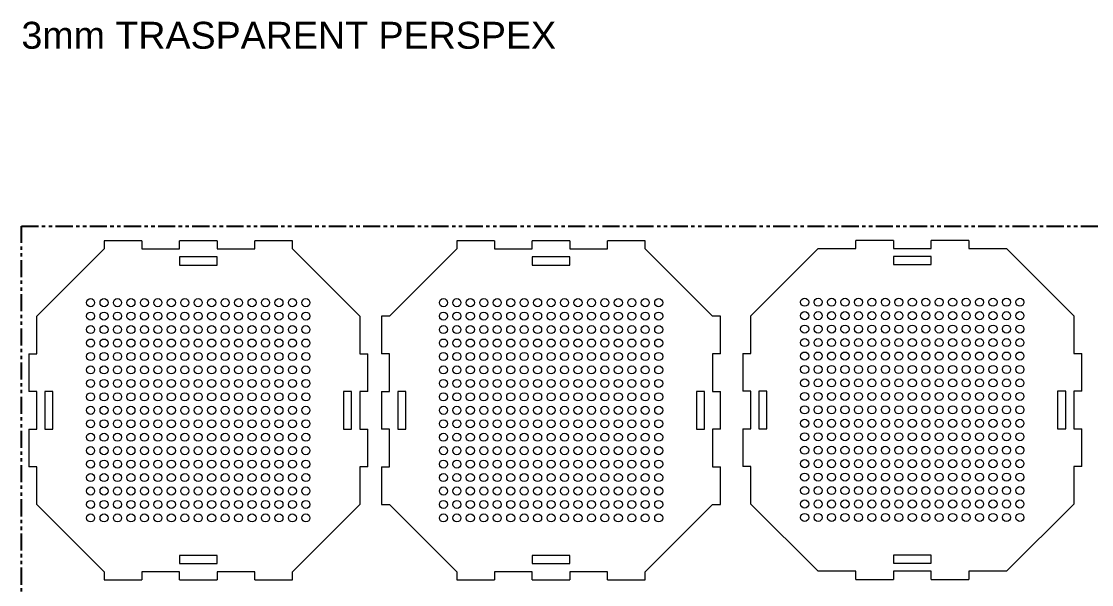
# Model space of a CAD drawing. Header units: millimetres. Extents: x -7 to 2412, y -1919 to -35.
# Drawn here: x -6.6 to 391.1, y -243.9 to -34.5 of the extents above; entities that cross this region are included whole.
import ezdxf

# ---------------------------------------------------------------- set-up
doc = ezdxf.new("R2010")
doc.units = ezdxf.units.MM
doc.linetypes.add('PHANTOM', pattern=[12.7, 6.35, -1.27, 1.27, -1.27, 1.27, -1.27])
doc.layers.add('Network', color=7, linetype='PHANTOM')
doc.layers.add('Outer Shell', color=10, linetype='Continuous')
doc.styles.get("Standard").update_dxf_attribs({"font": 'arial.ttf'})

msp = doc.modelspace()

# ---------------------------------------------------------------- linework, layer by layer
at = {"layer": 'Network'}
msp.add_lwpolyline([(-6.61, -110.6), (693.39, -110.6), (693.39, -510.61), (-6.61, -510.61)], close=True, dxfattribs=at)
at = {"layer": 'Outer Shell', "linetype": 'Continuous', "lineweight": 15}
for p, q in [((-0.9, -144.1), (24.1, -119.1)), ((24.1, -116.1), (24.1, -119.1)), ((38.1, -116.1), (24.1, -116.1)), ((38.1, -116.1), (38.1, -119.1)), ((38.1, -119.1), (52.1, -119.1)), ((52.1, -119.1), (52.1, -116.1)), ((66.1, -116.1), (52.1, -116.1)), ((66.1, -116.1), (66.1, -119.1)), ((66.1, -119.1), (80.1, -119.1)), ((80.1, -119.1), (80.1, -116.1)), ((94.1, -116.1), (80.1, -116.1)), ((94.1, -119.1), (94.1, -116.1)), ((94.1, -119.1), (119.1, -144.1)), ((130.23, -144.1), (155.23, -119.1)), ((155.23, -116.1), (155.23, -119.1)), ((169.23, -116.1), (155.23, -116.1)), ((169.23, -116.1), (169.23, -119.1)), ((169.23, -119.1), (183.23, -119.1)), ((183.23, -119.1), (183.23, -116.1)), ((197.23, -116.1), (183.23, -116.1)), ((197.23, -116.1), (197.23, -119.1)), ((197.23, -119.1), (211.23, -119.1)), ((211.23, -119.1), (211.23, -116.1)), ((225.23, -116.1), (211.23, -116.1)), ((225.23, -119.1), (225.23, -116.1)), ((225.23, -119.1), (250.23, -144.1)), ((264.47, -143.93), (289.47, -118.93)), ((289.47, -118.93), (303.47, -118.93)), ((303.47, -118.93), (303.47, -115.93)), ((317.47, -115.93), (303.47, -115.93)), ((317.47, -115.93), (317.47, -118.93)), ((317.47, -118.93), (331.47, -118.93)), ((331.47, -118.93), (331.47, -115.93)), ((345.47, -115.93), (331.47, -115.93)), ((345.47, -115.93), (345.47, -118.93)), ((345.47, -118.93), (359.47, -118.93)), ((359.47, -118.93), (384.47, -143.93)), ((66.1, -122.1), (52.1, -122.1)), ((52.1, -122.1), (52.1, -125.1)), ((66.1, -125.1), (66.1, -122.1)), ((183.23, -122.1), (183.23, -125.1)), ((197.23, -122.1), (183.23, -122.1)), ((197.23, -125.1), (197.23, -122.1)), ((331.47, -121.93), (317.47, -121.93)), ((317.47, -121.93), (317.47, -124.93)), ((331.47, -124.93), (331.47, -121.93)), ((52.1, -125.1), (66.1, -125.1)), ((183.23, -125.1), (197.23, -125.1)), ((317.47, -124.93), (331.47, -124.93)), ((-0.9, -158.1), (-0.9, -144.1)), ((119.1, -144.1), (119.1, -158.1)), ((130.23, -144.1), (127.23, -144.1)), ((127.23, -144.1), (127.23, -158.1)), ((253.23, -144.1), (250.23, -144.1)), ((253.23, -158.1), (253.23, -144.1)), ((264.47, -157.93), (264.47, -143.93)), ((384.47, -143.93), (384.47, -157.93)), ((-3.9, -158.1), (-0.9, -158.1)), ((-3.9, -158.1), (-3.9, -172.1)), ((119.1, -158.1), (122.1, -158.1)), ((122.1, -172.1), (122.1, -158.1)), ((130.23, -158.1), (127.23, -158.1)), ((130.23, -172.1), (130.23, -158.1)), ((253.23, -158.1), (250.23, -158.1)), ((250.23, -158.1), (250.23, -172.1)), ((261.47, -157.93), (264.47, -157.93)), ((261.47, -157.93), (261.47, -171.93)), ((384.47, -157.93), (387.47, -157.93)), ((387.47, -171.93), (387.47, -157.93)), ((-0.9, -172.1), (-3.9, -172.1)), ((-0.9, -186.1), (-0.9, -172.1)), ((5.1, -172.1), (2.1, -172.1)), ((2.1, -172.1), (2.1, -186.1)), ((5.1, -186.1), (5.1, -172.1)), ((113.1, -172.1), (113.1, -186.1)), ((116.1, -172.1), (113.1, -172.1)), ((116.1, -186.1), (116.1, -172.1)), ((122.1, -172.1), (119.1, -172.1)), ((119.1, -172.1), (119.1, -186.1)), ((127.23, -172.1), (130.23, -172.1)), ((127.23, -172.1), (127.23, -186.1)), ((136.23, -172.1), (133.23, -172.1)), ((133.23, -172.1), (133.23, -186.1)), ((136.23, -186.1), (136.23, -172.1)), ((244.23, -172.1), (244.23, -186.1)), ((247.23, -172.1), (244.23, -172.1)), ((247.23, -186.1), (247.23, -172.1)), ((250.23, -172.1), (253.23, -172.1)), ((253.23, -186.1), (253.23, -172.1)), ((264.47, -171.93), (261.47, -171.93)), ((264.47, -185.93), (264.47, -171.93)), ((270.47, -171.93), (267.47, -171.93)), ((267.47, -171.93), (267.47, -185.93)), ((270.47, -185.93), (270.47, -171.93)), ((378.47, -171.93), (378.47, -185.93)), ((381.47, -171.93), (378.47, -171.93)), ((381.47, -185.93), (381.47, -171.93)), ((387.47, -171.93), (384.47, -171.93)), ((384.47, -171.93), (384.47, -185.93)), ((-3.9, -186.1), (-3.9, -200.1)), ((-3.9, -186.1), (-0.9, -186.1)), ((2.1, -186.1), (5.1, -186.1)), ((113.1, -186.1), (116.1, -186.1)), ((119.1, -186.1), (122.1, -186.1)), ((122.1, -200.1), (122.1, -186.1)), ((130.23, -186.1), (127.23, -186.1)), ((130.23, -200.1), (130.23, -186.1)), ((133.23, -186.1), (136.23, -186.1)), ((244.23, -186.1), (247.23, -186.1)), ((253.23, -186.1), (250.23, -186.1)), ((250.23, -186.1), (250.23, -200.1)), ((261.47, -185.93), (261.47, -199.93)), ((261.47, -185.93), (264.47, -185.93)), ((267.47, -185.93), (270.47, -185.93)), ((378.47, -185.93), (381.47, -185.93)), ((384.47, -185.93), (387.47, -185.93)), ((387.47, -199.93), (387.47, -185.93)), ((-0.9, -200.1), (-3.9, -200.1)), ((-0.9, -214.1), (-0.9, -200.1)), ((122.1, -200.1), (119.1, -200.1)), ((119.1, -200.1), (119.1, -214.1)), ((127.23, -200.1), (127.23, -214.1)), ((127.23, -200.1), (130.23, -200.1)), ((250.23, -200.1), (253.23, -200.1)), ((253.23, -214.1), (253.23, -200.1)), ((264.47, -199.93), (261.47, -199.93)), ((264.47, -213.93), (264.47, -199.93)), ((387.47, -199.93), (384.47, -199.93)), ((384.47, -199.93), (384.47, -213.93)), ((24.1, -239.1), (-0.9, -214.1)), ((119.1, -214.1), (94.1, -239.1)), ((127.23, -214.1), (130.23, -214.1)), ((155.23, -239.1), (130.23, -214.1)), ((250.23, -214.1), (225.23, -239.1)), ((250.23, -214.1), (253.23, -214.1)), ((289.47, -238.93), (264.47, -213.93)), ((384.47, -213.93), (359.47, -238.93)), ((66.1, -233.1), (52.1, -233.1)), ((52.1, -233.1), (52.1, -236.1)), ((66.1, -236.1), (66.1, -233.1)), ((183.23, -233.1), (183.23, -236.1)), ((197.23, -233.1), (183.23, -233.1)), ((197.23, -236.1), (197.23, -233.1)), ((331.47, -232.93), (317.47, -232.93)), ((317.47, -232.93), (317.47, -235.93)), ((331.47, -235.93), (331.47, -232.93)), ((52.1, -236.1), (66.1, -236.1)), ((183.23, -236.1), (197.23, -236.1)), ((317.47, -235.93), (331.47, -235.93)), ((24.1, -239.1), (24.1, -242.1)), ((24.1, -242.1), (38.1, -242.1)), ((52.1, -239.1), (38.1, -239.1)), ((38.1, -239.1), (38.1, -242.1)), ((52.1, -242.1), (52.1, -239.1)), ((52.1, -242.1), (66.1, -242.1)), ((80.1, -239.1), (66.1, -239.1)), ((66.1, -239.1), (66.1, -242.1)), ((80.1, -242.1), (80.1, -239.1)), ((80.1, -242.1), (94.1, -242.1)), ((94.1, -242.1), (94.1, -239.1)), ((155.23, -239.1), (155.23, -242.1)), ((155.23, -242.1), (169.23, -242.1)), ((183.23, -239.1), (169.23, -239.1)), ((169.23, -239.1), (169.23, -242.1)), ((183.23, -242.1), (183.23, -239.1)), ((183.23, -242.1), (197.23, -242.1)), ((211.23, -239.1), (197.23, -239.1)), ((197.23, -239.1), (197.23, -242.1)), ((211.23, -242.1), (211.23, -239.1)), ((211.23, -242.1), (225.23, -242.1)), ((225.23, -242.1), (225.23, -239.1)), ((303.47, -238.93), (289.47, -238.93)), ((303.47, -241.93), (303.47, -238.93)), ((303.47, -241.93), (317.47, -241.93)), ((331.47, -238.93), (317.47, -238.93)), ((317.47, -238.93), (317.47, -241.93)), ((331.47, -241.93), (331.47, -238.93)), ((331.47, -241.93), (345.47, -241.93)), ((359.47, -238.93), (345.47, -238.93)), ((345.47, -238.93), (345.47, -241.93))]:
    msp.add_line(p, q, dxfattribs=at)
for centre in [(19.1, -139.1), (24.1, -139.1), (29.1, -139.1), (34.1, -139.1), (39.1, -139.1), (44.1, -139.1), (49.1, -139.1), (54.1, -139.1), (59.1, -139.1), (64.1, -139.1), (69.1, -139.1), (74.1, -139.1), (79.1, -139.1), (84.1, -139.1), (89.1, -139.1), (94.1, -139.1), (99.1, -139.1), (150.23, -139.1), (155.23, -139.1), (160.23, -139.1), (165.23, -139.1), (170.23, -139.1), (175.23, -139.1), (180.23, -139.1), (185.23, -139.1), (190.23, -139.1), (195.23, -139.1), (200.23, -139.1), (205.23, -139.1), (210.23, -139.1), (215.23, -139.1), (220.23, -139.1), (225.23, -139.1), (230.23, -139.1), (284.47, -138.93), (289.47, -138.93), (294.47, -138.93), (299.47, -138.93), (304.47, -138.93), (309.47, -138.93), (314.47, -138.93), (319.47, -138.93), (324.47, -138.93), (329.47, -138.93), (334.47, -138.93), (339.47, -138.93), (344.47, -138.93), (349.47, -138.93), (354.47, -138.93), (359.47, -138.93), (364.47, -138.93), (19.1, -144.1), (24.1, -144.1), (29.1, -144.1), (34.1, -144.1), (39.1, -144.1), (44.1, -144.1), (49.1, -144.1), (54.1, -144.1), (59.1, -144.1), (64.1, -144.1), (69.1, -144.1), (74.1, -144.1), (79.1, -144.1), (84.1, -144.1), (89.1, -144.1), (94.1, -144.1), (99.1, -144.1), (150.23, -144.1), (155.23, -144.1), (160.23, -144.1), (165.23, -144.1), (170.23, -144.1), (175.23, -144.1), (180.23, -144.1), (185.23, -144.1), (190.23, -144.1), (195.23, -144.1), (200.23, -144.1), (205.23, -144.1), (210.23, -144.1), (215.23, -144.1), (220.23, -144.1), (225.23, -144.1), (230.23, -144.1), (284.47, -143.93), (289.47, -143.93), (294.47, -143.93), (299.47, -143.93), (304.47, -143.93), (309.47, -143.93), (314.47, -143.93), (319.47, -143.93), (324.47, -143.93), (329.47, -143.93), (334.47, -143.93), (339.47, -143.93), (344.47, -143.93), (349.47, -143.93), (354.47, -143.93), (359.47, -143.93), (364.47, -143.93), (19.1, -149.1), (24.1, -149.1), (29.1, -149.1), (34.1, -149.1), (39.1, -149.1), (44.1, -149.1), (49.1, -149.1), (54.1, -149.1), (59.1, -149.1), (64.1, -149.1), (69.1, -149.1), (74.1, -149.1), (79.1, -149.1), (84.1, -149.1), (89.1, -149.1), (94.1, -149.1), (99.1, -149.1), (150.23, -149.1), (155.23, -149.1), (160.23, -149.1), (165.23, -149.1), (170.23, -149.1), (175.23, -149.1), (180.23, -149.1), (185.23, -149.1), (190.23, -149.1), (195.23, -149.1), (200.23, -149.1), (205.23, -149.1), (210.23, -149.1), (215.23, -149.1), (220.23, -149.1), (225.23, -149.1), (230.23, -149.1), (284.47, -148.93), (289.47, -148.93), (294.47, -148.93), (299.47, -148.93), (304.47, -148.93), (309.47, -148.93), (314.47, -148.93), (319.47, -148.93), (324.47, -148.93), (329.47, -148.93), (334.47, -148.93), (339.47, -148.93), (344.47, -148.93), (349.47, -148.93), (354.47, -148.93), (359.47, -148.93), (364.47, -148.93), (19.1, -154.1), (24.1, -154.1), (29.1, -154.1), (34.1, -154.1), (39.1, -154.1), (44.1, -154.1), (49.1, -154.1), (54.1, -154.1), (59.1, -154.1), (64.1, -154.1), (69.1, -154.1), (74.1, -154.1), (79.1, -154.1), (84.1, -154.1), (89.1, -154.1), (94.1, -154.1), (99.1, -154.1), (150.23, -154.1), (155.23, -154.1), (160.23, -154.1), (165.23, -154.1), (170.23, -154.1), (175.23, -154.1), (180.23, -154.1), (185.23, -154.1), (190.23, -154.1), (195.23, -154.1), (200.23, -154.1), (205.23, -154.1), (210.23, -154.1), (215.23, -154.1), (220.23, -154.1), (225.23, -154.1), (230.23, -154.1), (284.47, -153.93), (289.47, -153.93), (294.47, -153.93), (299.47, -153.93), (304.47, -153.93), (309.47, -153.93), (314.47, -153.93), (319.47, -153.93), (324.47, -153.93), (329.47, -153.93), (334.47, -153.93), (339.47, -153.93), (344.47, -153.93), (349.47, -153.93), (354.47, -153.93), (359.47, -153.93), (364.47, -153.93), (19.1, -159.1), (24.1, -159.1), (29.1, -159.1), (34.1, -159.1), (39.1, -159.1), (44.1, -159.1), (49.1, -159.1), (54.1, -159.1), (59.1, -159.1), (64.1, -159.1), (69.1, -159.1), (74.1, -159.1), (79.1, -159.1), (84.1, -159.1), (89.1, -159.1), (94.1, -159.1), (99.1, -159.1), (150.23, -159.1), (155.23, -159.1), (160.23, -159.1), (165.23, -159.1), (170.23, -159.1), (175.23, -159.1), (180.23, -159.1), (185.23, -159.1), (190.23, -159.1), (195.23, -159.1), (200.23, -159.1), (205.23, -159.1), (210.23, -159.1), (215.23, -159.1), (220.23, -159.1), (225.23, -159.1), (230.23, -159.1), (284.47, -158.93), (289.47, -158.93), (294.47, -158.93), (299.47, -158.93), (304.47, -158.93), (309.47, -158.93), (314.47, -158.93), (319.47, -158.93), (324.47, -158.93), (329.47, -158.93), (334.47, -158.93), (339.47, -158.93), (344.47, -158.93), (349.47, -158.93), (354.47, -158.93), (359.47, -158.93), (364.47, -158.93), (19.1, -164.1), (24.1, -164.1), (29.1, -164.1), (34.1, -164.1), (39.1, -164.1), (44.1, -164.1), (49.1, -164.1), (54.1, -164.1), (59.1, -164.1), (64.1, -164.1), (69.1, -164.1), (74.1, -164.1), (79.1, -164.1), (84.1, -164.1), (89.1, -164.1), (94.1, -164.1), (99.1, -164.1), (150.23, -164.1), (155.23, -164.1), (160.23, -164.1), (165.23, -164.1), (170.23, -164.1), (175.23, -164.1), (180.23, -164.1), (185.23, -164.1), (190.23, -164.1), (195.23, -164.1), (200.23, -164.1), (205.23, -164.1), (210.23, -164.1), (215.23, -164.1), (220.23, -164.1), (225.23, -164.1), (230.23, -164.1), (284.47, -163.93), (289.47, -163.93), (294.47, -163.93), (299.47, -163.93), (304.47, -163.93), (309.47, -163.93), (314.47, -163.93), (319.47, -163.93), (324.47, -163.93), (329.47, -163.93), (334.47, -163.93), (339.47, -163.93), (344.47, -163.93), (349.47, -163.93), (354.47, -163.93), (359.47, -163.93), (364.47, -163.93), (19.1, -169.1), (24.1, -169.1), (29.1, -169.1), (34.1, -169.1), (39.1, -169.1), (44.1, -169.1), (49.1, -169.1), (54.1, -169.1), (59.1, -169.1), (64.1, -169.1), (69.1, -169.1), (74.1, -169.1), (79.1, -169.1), (84.1, -169.1), (89.1, -169.1), (94.1, -169.1), (99.1, -169.1), (150.23, -169.1), (155.23, -169.1), (160.23, -169.1), (165.23, -169.1), (170.23, -169.1), (175.23, -169.1), (180.23, -169.1), (185.23, -169.1), (190.23, -169.1), (195.23, -169.1), (200.23, -169.1), (205.23, -169.1), (210.23, -169.1), (215.23, -169.1), (220.23, -169.1), (225.23, -169.1), (230.23, -169.1), (284.47, -168.93), (289.47, -168.93), (294.47, -168.93), (299.47, -168.93), (304.47, -168.93), (309.47, -168.93), (314.47, -168.93), (319.47, -168.93), (324.47, -168.93), (329.47, -168.93), (334.47, -168.93), (339.47, -168.93), (344.47, -168.93), (349.47, -168.93), (354.47, -168.93), (359.47, -168.93), (364.47, -168.93), (19.1, -174.1), (24.1, -174.1), (29.1, -174.1), (34.1, -174.1), (39.1, -174.1), (44.1, -174.1), (49.1, -174.1), (54.1, -174.1), (59.1, -174.1), (64.1, -174.1), (69.1, -174.1), (74.1, -174.1), (79.1, -174.1), (84.1, -174.1), (89.1, -174.1), (94.1, -174.1), (99.1, -174.1), (150.23, -174.1), (155.23, -174.1), (160.23, -174.1), (165.23, -174.1), (170.23, -174.1), (175.23, -174.1), (180.23, -174.1), (185.23, -174.1), (190.23, -174.1), (195.23, -174.1), (200.23, -174.1), (205.23, -174.1), (210.23, -174.1), (215.23, -174.1), (220.23, -174.1), (225.23, -174.1), (230.23, -174.1), (284.47, -173.93), (289.47, -173.93), (294.47, -173.93), (299.47, -173.93), (304.47, -173.93), (309.47, -173.93), (314.47, -173.93), (319.47, -173.93), (324.47, -173.93), (329.47, -173.93), (334.47, -173.93), (339.47, -173.93), (344.47, -173.93), (349.47, -173.93), (354.47, -173.93), (359.47, -173.93), (364.47, -173.93), (19.1, -179.1), (24.1, -179.1), (29.1, -179.1), (34.1, -179.1), (39.1, -179.1), (44.1, -179.1), (49.1, -179.1), (54.1, -179.1), (59.1, -179.1), (64.1, -179.1), (69.1, -179.1), (74.1, -179.1), (79.1, -179.1), (84.1, -179.1), (89.1, -179.1), (94.1, -179.1), (99.1, -179.1), (150.23, -179.1), (155.23, -179.1), (160.23, -179.1), (165.23, -179.1), (170.23, -179.1), (175.23, -179.1), (180.23, -179.1), (185.23, -179.1), (190.23, -179.1), (195.23, -179.1), (200.23, -179.1), (205.23, -179.1), (210.23, -179.1), (215.23, -179.1), (220.23, -179.1), (225.23, -179.1), (230.23, -179.1), (284.47, -178.93), (289.47, -178.93), (294.47, -178.93), (299.47, -178.93), (304.47, -178.93), (309.47, -178.93), (314.47, -178.93), (319.47, -178.93), (324.47, -178.93), (329.47, -178.93), (334.47, -178.93), (339.47, -178.93), (344.47, -178.93), (349.47, -178.93), (354.47, -178.93), (359.47, -178.93), (364.47, -178.93), (19.1, -184.1), (24.1, -184.1), (29.1, -184.1), (34.1, -184.1), (39.1, -184.1), (44.1, -184.1), (49.1, -184.1), (54.1, -184.1), (59.1, -184.1), (64.1, -184.1), (69.1, -184.1), (74.1, -184.1), (79.1, -184.1), (84.1, -184.1), (89.1, -184.1), (94.1, -184.1), (99.1, -184.1), (150.23, -184.1), (155.23, -184.1), (160.23, -184.1), (165.23, -184.1), (170.23, -184.1), (175.23, -184.1), (180.23, -184.1), (185.23, -184.1), (190.23, -184.1), (195.23, -184.1), (200.23, -184.1), (205.23, -184.1), (210.23, -184.1), (215.23, -184.1), (220.23, -184.1), (225.23, -184.1), (230.23, -184.1), (284.47, -183.93), (289.47, -183.93), (294.47, -183.93), (299.47, -183.93), (304.47, -183.93), (309.47, -183.93), (314.47, -183.93), (319.47, -183.93), (324.47, -183.93), (329.47, -183.93), (334.47, -183.93), (339.47, -183.93), (344.47, -183.93), (349.47, -183.93), (354.47, -183.93), (359.47, -183.93), (364.47, -183.93), (19.1, -189.1), (24.1, -189.1), (29.1, -189.1), (34.1, -189.1), (39.1, -189.1), (44.1, -189.1), (49.1, -189.1), (54.1, -189.1), (59.1, -189.1), (64.1, -189.1), (69.1, -189.1), (74.1, -189.1), (79.1, -189.1), (84.1, -189.1), (89.1, -189.1), (94.1, -189.1), (99.1, -189.1), (150.23, -189.1), (155.23, -189.1), (160.23, -189.1), (165.23, -189.1), (170.23, -189.1), (175.23, -189.1), (180.23, -189.1), (185.23, -189.1), (190.23, -189.1), (195.23, -189.1), (200.23, -189.1), (205.23, -189.1), (210.23, -189.1), (215.23, -189.1), (220.23, -189.1), (225.23, -189.1), (230.23, -189.1), (284.47, -188.93), (289.47, -188.93), (294.47, -188.93), (299.47, -188.93), (304.47, -188.93), (309.47, -188.93), (314.47, -188.93), (319.47, -188.93), (324.47, -188.93), (329.47, -188.93), (334.47, -188.93), (339.47, -188.93), (344.47, -188.93), (349.47, -188.93), (354.47, -188.93), (359.47, -188.93), (364.47, -188.93), (19.1, -194.1), (24.1, -194.1), (29.1, -194.1), (34.1, -194.1), (39.1, -194.1), (44.1, -194.1), (49.1, -194.1), (54.1, -194.1), (59.1, -194.1), (64.1, -194.1), (69.1, -194.1), (74.1, -194.1), (79.1, -194.1), (84.1, -194.1), (89.1, -194.1), (94.1, -194.1), (99.1, -194.1), (150.23, -194.1), (155.23, -194.1), (160.23, -194.1), (165.23, -194.1), (170.23, -194.1), (175.23, -194.1), (180.23, -194.1), (185.23, -194.1), (190.23, -194.1), (195.23, -194.1), (200.23, -194.1), (205.23, -194.1), (210.23, -194.1), (215.23, -194.1), (220.23, -194.1), (225.23, -194.1), (230.23, -194.1), (284.47, -193.93), (289.47, -193.93), (294.47, -193.93), (299.47, -193.93), (304.47, -193.93), (309.47, -193.93), (314.47, -193.93), (319.47, -193.93), (324.47, -193.93), (329.47, -193.93), (334.47, -193.93), (339.47, -193.93), (344.47, -193.93), (349.47, -193.93), (354.47, -193.93), (359.47, -193.93), (364.47, -193.93), (19.1, -199.1), (24.1, -199.1), (29.1, -199.1), (34.1, -199.1), (39.1, -199.1), (44.1, -199.1), (49.1, -199.1), (54.1, -199.1), (59.1, -199.1), (64.1, -199.1), (69.1, -199.1), (74.1, -199.1), (79.1, -199.1), (84.1, -199.1), (89.1, -199.1), (94.1, -199.1), (99.1, -199.1), (150.23, -199.1), (155.23, -199.1), (160.23, -199.1), (165.23, -199.1), (170.23, -199.1), (175.23, -199.1), (180.23, -199.1), (185.23, -199.1), (190.23, -199.1), (195.23, -199.1), (200.23, -199.1), (205.23, -199.1), (210.23, -199.1), (215.23, -199.1), (220.23, -199.1), (225.23, -199.1), (230.23, -199.1), (284.47, -198.93), (289.47, -198.93), (294.47, -198.93), (299.47, -198.93), (304.47, -198.93), (309.47, -198.93), (314.47, -198.93), (319.47, -198.93), (324.47, -198.93), (329.47, -198.93), (334.47, -198.93), (339.47, -198.93), (344.47, -198.93), (349.47, -198.93), (354.47, -198.93), (359.47, -198.93), (364.47, -198.93), (19.1, -204.1), (24.1, -204.1), (29.1, -204.1), (34.1, -204.1), (39.1, -204.1), (44.1, -204.1), (49.1, -204.1), (54.1, -204.1), (59.1, -204.1), (64.1, -204.1), (69.1, -204.1), (74.1, -204.1), (79.1, -204.1), (84.1, -204.1), (89.1, -204.1), (94.1, -204.1), (99.1, -204.1), (150.23, -204.1), (155.23, -204.1), (160.23, -204.1), (165.23, -204.1), (170.23, -204.1), (175.23, -204.1), (180.23, -204.1), (185.23, -204.1), (190.23, -204.1), (195.23, -204.1), (200.23, -204.1), (205.23, -204.1), (210.23, -204.1), (215.23, -204.1), (220.23, -204.1), (225.23, -204.1), (230.23, -204.1), (284.47, -203.93), (289.47, -203.93), (294.47, -203.93), (299.47, -203.93), (304.47, -203.93), (309.47, -203.93), (314.47, -203.93), (319.47, -203.93), (324.47, -203.93), (329.47, -203.93), (334.47, -203.93), (339.47, -203.93), (344.47, -203.93), (349.47, -203.93), (354.47, -203.93), (359.47, -203.93), (364.47, -203.93), (19.1, -209.1), (24.1, -209.1), (29.1, -209.1), (34.1, -209.1), (39.1, -209.1), (44.1, -209.1), (49.1, -209.1), (54.1, -209.1), (59.1, -209.1), (64.1, -209.1), (69.1, -209.1), (74.1, -209.1), (79.1, -209.1), (84.1, -209.1), (89.1, -209.1), (94.1, -209.1), (99.1, -209.1), (150.23, -209.1), (155.23, -209.1), (160.23, -209.1), (165.23, -209.1), (170.23, -209.1), (175.23, -209.1), (180.23, -209.1), (185.23, -209.1), (190.23, -209.1), (195.23, -209.1), (200.23, -209.1), (205.23, -209.1), (210.23, -209.1), (215.23, -209.1), (220.23, -209.1), (225.23, -209.1), (230.23, -209.1), (284.47, -208.93), (289.47, -208.93), (294.47, -208.93), (299.47, -208.93), (304.47, -208.93), (309.47, -208.93), (314.47, -208.93), (319.47, -208.93), (324.47, -208.93), (329.47, -208.93), (334.47, -208.93), (339.47, -208.93), (344.47, -208.93), (349.47, -208.93), (354.47, -208.93), (359.47, -208.93), (364.47, -208.93), (19.1, -214.1), (24.1, -214.1), (29.1, -214.1), (34.1, -214.1), (39.1, -214.1), (44.1, -214.1), (49.1, -214.1), (54.1, -214.1), (59.1, -214.1), (64.1, -214.1), (69.1, -214.1), (74.1, -214.1), (79.1, -214.1), (84.1, -214.1), (89.1, -214.1), (94.1, -214.1), (99.1, -214.1), (150.23, -214.1), (155.23, -214.1), (160.23, -214.1), (165.23, -214.1), (170.23, -214.1), (175.23, -214.1), (180.23, -214.1), (185.23, -214.1), (190.23, -214.1), (195.23, -214.1), (200.23, -214.1), (205.23, -214.1), (210.23, -214.1), (215.23, -214.1), (220.23, -214.1), (225.23, -214.1), (230.23, -214.1), (284.47, -213.93), (289.47, -213.93), (294.47, -213.93), (299.47, -213.93), (304.47, -213.93), (309.47, -213.93), (314.47, -213.93), (319.47, -213.93), (324.47, -213.93), (329.47, -213.93), (334.47, -213.93), (339.47, -213.93), (344.47, -213.93), (349.47, -213.93), (354.47, -213.93), (359.47, -213.93), (364.47, -213.93), (19.1, -219.1), (24.1, -219.1), (29.1, -219.1), (34.1, -219.1), (39.1, -219.1), (44.1, -219.1), (49.1, -219.1), (54.1, -219.1), (59.1, -219.1), (64.1, -219.1), (69.1, -219.1), (74.1, -219.1), (79.1, -219.1), (84.1, -219.1), (89.1, -219.1), (94.1, -219.1), (99.1, -219.1), (150.23, -219.1), (155.23, -219.1), (160.23, -219.1), (165.23, -219.1), (170.23, -219.1), (175.23, -219.1), (180.23, -219.1), (185.23, -219.1), (190.23, -219.1), (195.23, -219.1), (200.23, -219.1), (205.23, -219.1), (210.23, -219.1), (215.23, -219.1), (220.23, -219.1), (225.23, -219.1), (230.23, -219.1), (284.47, -218.93), (289.47, -218.93), (294.47, -218.93), (299.47, -218.93), (304.47, -218.93), (309.47, -218.93), (314.47, -218.93), (319.47, -218.93), (324.47, -218.93), (329.47, -218.93), (334.47, -218.93), (339.47, -218.93), (344.47, -218.93), (349.47, -218.93), (354.47, -218.93), (359.47, -218.93), (364.47, -218.93)]:
    msp.add_circle(centre, 1.5, dxfattribs=at)

# ---------------------------------------------------------------- texts
msp.add_text('3mm TRASPARENT PERSPEX', height=10).set_placement((-6.61, -44.7))

doc.saveas('drawing.dxf')
